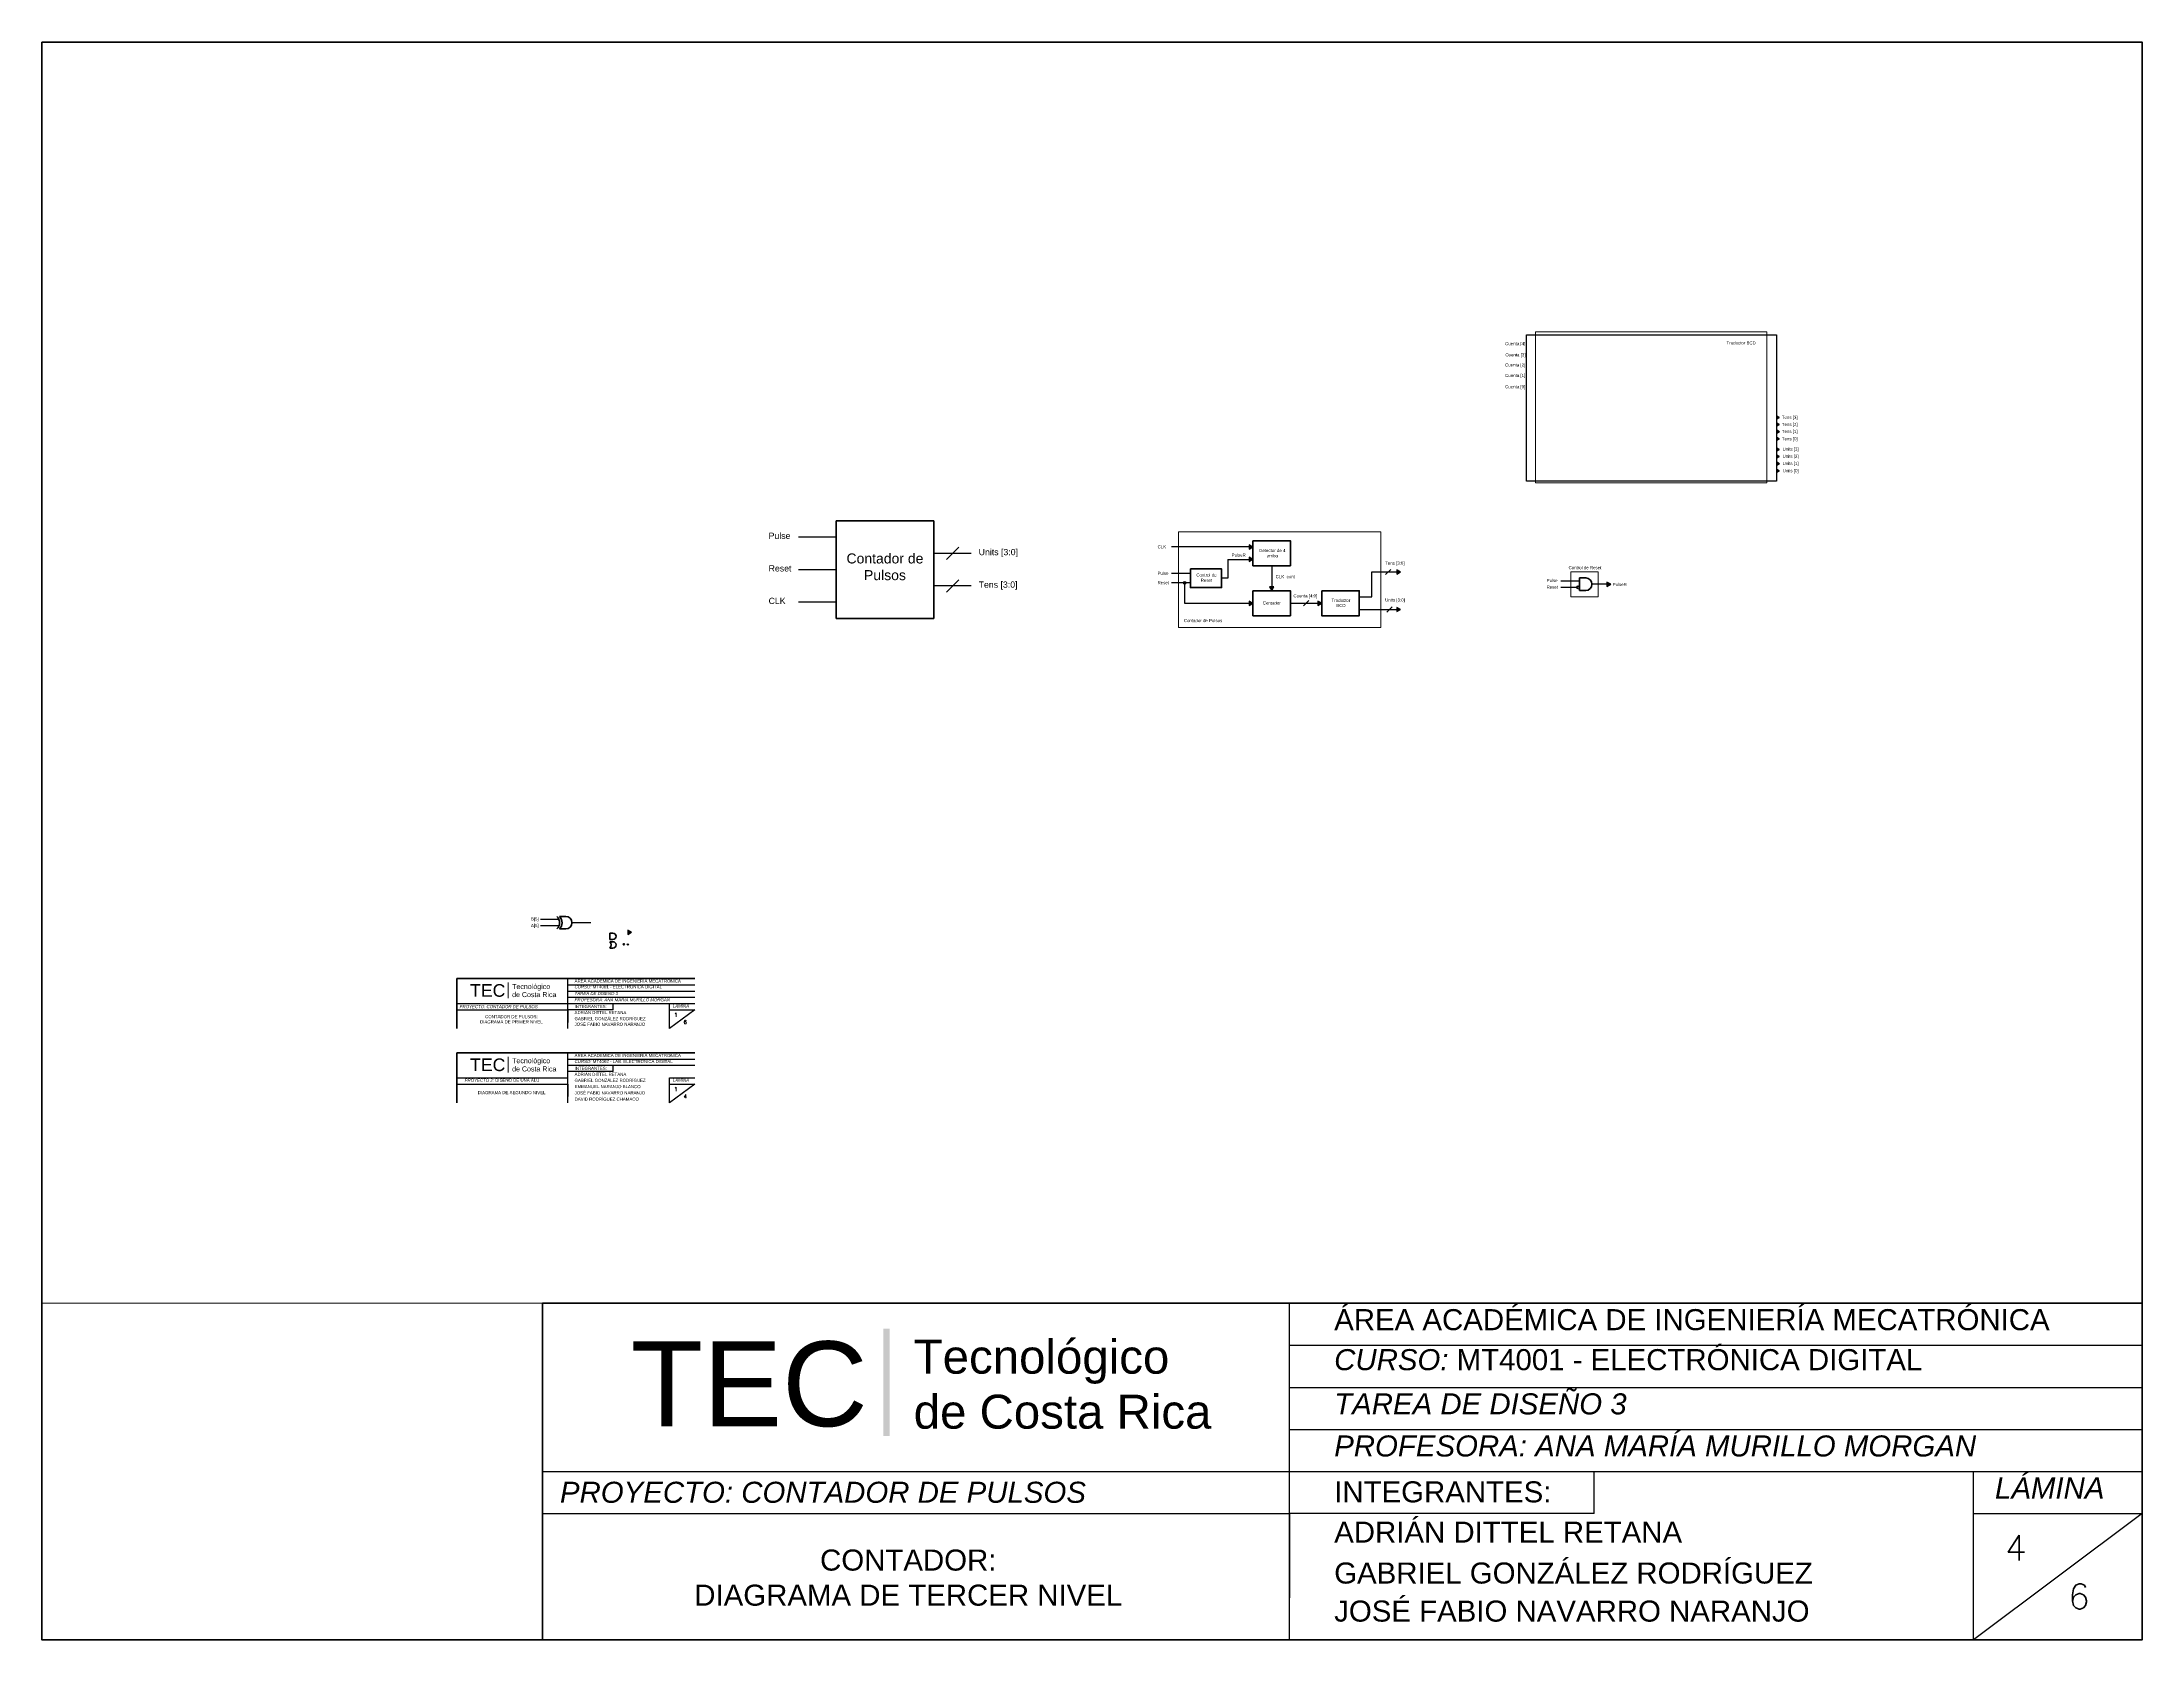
# Paper-space layout '3NIVEL-4' of a CAD drawing. Header units: millimetres. Extents: x 7 to 257, y 6 to 195.
# The model-space entities are those that its viewports show. They can reach past a viewport. Long polylines and large blocks are cut down to what shows.
import ezdxf

# ---------------------------------------------------------------- set-up
doc = ezdxf.new("R2010")
doc.units = ezdxf.units.MM
doc.linetypes.add('ACAD_ISO02W100', pattern=[15, 12, -3])
for name, color, linetype, lineweight in [('Cables', 7, 'Continuous', 30), ('Componentes', 7, 'Continuous', 40), ('Contorno', 7, 'Continuous', 40), ('Cuadro_dashed', 7, 'ACAD_ISO02W100', 20), ('Modulos', 7, 'Continuous', 40), ('MView', 7, 'Continuous', 5)]:
    doc.layers.add(name, color=color, linetype=linetype, lineweight=lineweight)
doc.layers.add('Texto', color=7, linetype='Continuous')
doc.styles.add('PDF Arial', font='arial.ttf')
doc.styles.add('Rotulado', font='arial.ttf', dxfattribs={"height": 10})
doc.styles.add('s1', font='romans.shx')
picture_1 = doc.add_image_def('image1.png', size_in_pixel=(944, 553))

msp = doc.modelspace()

# ---------------------------------------------------------------- hatches: boundary and pattern name
at = {"layer": 'Cables'}
h = msp.add_hatch(color=256, dxfattribs=at)
h.dxf.hatch_style = 1
h.paths.add_polyline_path([(842.9, 552.1), (840.5, 553.5), (840.5, 550.7)])
h = msp.add_hatch(color=256, dxfattribs=at)
h.dxf.hatch_style = 1
h.paths.add_polyline_path([(842.9, 546.4), (840.5, 547.8), (840.5, 545)])
h = msp.add_hatch(color=256, dxfattribs=at)
h.dxf.hatch_style = 1
h.paths.add_polyline_path([(842.9, 540.7), (840.5, 542.1), (840.5, 539.3)])
h = msp.add_hatch(color=256, dxfattribs=at)
h.dxf.hatch_style = 1
h.paths.add_polyline_path([(842.9, 535), (840.5, 536.4), (840.5, 533.6)])
h = msp.add_hatch(color=256, dxfattribs=at)
h.dxf.hatch_style = 1
h.paths.add_polyline_path([(842.9, 526.6), (840.5, 527.9), (840.5, 525.2)])
h = msp.add_hatch(color=256, dxfattribs=at)
h.dxf.hatch_style = 1
h.paths.add_polyline_path([(842.9, 520.9), (840.5, 522.3), (840.5, 519.5)])
h = msp.add_hatch(color=256, dxfattribs=at)
h.dxf.hatch_style = 1
h.paths.add_polyline_path([(842.9, 515.1), (840.5, 516.5), (840.5, 513.8)])
h = msp.add_hatch(color=256, dxfattribs=at)
h.dxf.hatch_style = 1
h.paths.add_polyline_path([(842.9, 509.4), (840.5, 510.8), (840.5, 508)])
h = msp.add_hatch(color=256, dxfattribs=at)
h.dxf.hatch_style = 1
h.paths.add_polyline_path([(422, 448.6), (419, 450.3), (419, 446.9)])
h = msp.add_hatch(color=256, dxfattribs=at)
h.dxf.hatch_style = 1
h.paths.add_polyline_path([(422, 438.6), (419, 440.3), (419, 436.9)])
h = msp.add_hatch(color=256, dxfattribs=at)
h.dxf.hatch_style = 1
edge = h.paths.add_edge_path()
edge.add_arc((367.4, 419.9), 1, 0, 360)
h = msp.add_hatch(color=256, dxfattribs=at)
h.dxf.hatch_style = 1
h.paths.add_polyline_path([(540, 428.6), (537, 430.3), (537, 426.9)])
h = msp.add_hatch(color=256, dxfattribs=at)
h.dxf.hatch_style = 1
h.paths.add_polyline_path([(708, 418.8), (705, 420.5), (705, 417)])
h = msp.add_hatch(color=256, dxfattribs=at)
h.dxf.hatch_style = 1
h.paths.add_polyline_path([(422, 403.6), (419, 405.3), (419, 401.9)])
h = msp.add_hatch(color=256, dxfattribs=at)
h.dxf.hatch_style = 1
h.paths.add_polyline_path([(437, 413.6), (438.7, 416.6), (435.3, 416.6)])
h = msp.add_hatch(color=256, dxfattribs=at)
h.dxf.hatch_style = 1
h.paths.add_polyline_path([(477, 403.6), (474, 405.3), (474, 401.9)])
h = msp.add_hatch(color=256, dxfattribs=at)
h.dxf.hatch_style = 1
h.paths.add_polyline_path([(540, 398.6), (537, 400.3), (537, 396.9)])
h = msp.add_hatch(color=256, dxfattribs=at)
h.dxf.hatch_style = 1
h.paths.add_polyline_path([(-74.6, 140.7), (-77.6, 142.4), (-77.6, 138.9)])
h = msp.add_hatch(color=256, dxfattribs=at)
h.dxf.hatch_style = 1
h.paths.add_polyline_path([(-77.1, 131, 1), (-78.1, 131, 1)])

# ---------------------------------------------------------------- linework, layer by layer
for p, q in [((-125.5, 63.7), (-125.5, 103.7)), ((-125.5, 98.7), (-24.2, 98.7)), ((-125.5, 93.7), (-24.2, 93.7)), ((-125.5, 88.7), (-24.2, 88.7)), ((-214.2, 83.7), (-125.5, 83.7)), ((-214.2, 78.7), (-125.5, 78.7)), ((-125.5, 83.7), (-24.2, 83.7)), ((-125.5, 78.7), (-125.5, 73.7)), ((-89.3, 78.7), (-125.5, 78.7)), ((-125.5, 73.7), (-125.5, 68.7)), ((-44.2, 83.7), (-24.2, 83.7)), ((-44.2, 63.7), (-44.2, 83.7)), ((-44.2, 78.7), (-24.2, 78.7)), ((-24.2, 78.7), (-44.2, 63.7)), ((-125.5, 4.4), (-125.5, 44.4)), ((-125.5, 39.4), (-24.2, 39.4)), ((-125.5, 34.4), (-24.2, 34.4)), ((-214.2, 24.4), (-125.5, 24.4)), ((-214.2, 19.4), (-125.5, 19.4)), ((-89.3, 29.4), (-125.5, 29.4)), ((-125.5, 19.4), (-125.5, 14.4)), ((-44.2, 24.4), (-24.2, 24.4)), ((-44.2, 4.4), (-44.2, 24.4)), ((-44.2, 19.4), (-24.2, 19.4)), ((-24.2, 19.4), (-44.2, 4.4)), ((-125.5, 14.4), (-125.5, 9.4))]:
    msp.add_line(p, q)
at = {"color": 7}
for p, q in [((-89.3, 78.7), (-89.3, 83.7)), ((-89.3, 29.4), (-89.3, 34.4))]:
    msp.add_line(p, q, dxfattribs=at)
at = {"color": 251, "true_color": 0x4b4b4b, "transparency": 33554559}
for points in [[(-173, 100.7), (-173.7, 100.7), (-173, 87.9)], [(-173.7, 100.7), (-173, 87.9), (-173.7, 87.9)], [(-173, 41.3), (-173.7, 41.3), (-173, 28.6)], [(-173.7, 41.3), (-173, 28.6), (-173.7, 28.6)]]:
    msp.add_solid(points, dxfattribs=at)
at = {"layer": 'Cables', "color": 7}
for p, q in [((88.9, 456.4), (58.9, 456.4)), ((88.9, 469.4), (88.9, 443.4)), ((166.9, 469.4), (166.9, 449.9)), ((88.9, 443.4), (88.9, 417.4)), ((166.9, 449.9), (166.9, 430.4)), ((196.9, 443.4), (166.9, 443.4)), ((177, 438.5), (186.9, 448.4)), ((88.9, 430.4), (58.9, 430.4)), ((166.9, 430.4), (166.9, 410.9)), ((177, 412.5), (186.9, 422.4)), ((88.9, 404.4), (58.9, 404.4)), ((88.9, 417.4), (88.9, 391.4)), ((196.9, 417.4), (166.9, 417.4)), ((166.9, 410.9), (166.9, 391.4)), ((-132.7, 150.8), (-147.3, 150.8)), ((-132.7, 145.8), (-147.3, 145.8))]:
    msp.add_line(p, q, dxfattribs=at)
at = {"layer": 'Cables'}
for p, q in [((422, 448.6), (357, 448.6)), ((402, 438.6), (422, 438.6)), ((402, 438.6), (402, 423.6)), ((372, 427.4), (357, 427.4)), ((372, 419.9), (357, 419.9)), ((367.4, 419.9), (367.4, 403.6)), ((372, 431.1), (372, 423.6)), ((372, 423.6), (372, 416.1)), ((402, 423.6), (397, 423.6)), ((437, 433.6), (437, 413.6)), ((517, 408.6), (517, 428.6)), ((517, 428.6), (537, 428.6)), ((528, 426.5), (532.2, 430.7)), ((683, 421.3), (668, 421.3)), ((367.4, 403.6), (422, 403.6)), ((452, 403.6), (477, 403.6)), ((462.4, 401.5), (466.6, 405.7)), ((507, 413.6), (507, 403.6)), ((507, 408.6), (517, 408.6)), ((507, 403.6), (507, 393.6)), ((681, 416.3), (668, 416.3)), ((708, 418.8), (693, 418.8)), ((507, 398.6), (537, 398.6)), ((529.1, 396.5), (533.3, 400.7)), ((-107.3, 148.3), (-122.3, 148.3))]:
    msp.add_line(p, q, dxfattribs=at)
at = {"layer": 'Cables', "color": 7}
for points in [[(842.9, 552.1), (840.5, 553.5), (840.5, 550.7)], [(842.9, 546.4), (840.5, 547.8), (840.5, 545)], [(842.9, 540.7), (840.5, 542.1), (840.5, 539.3)], [(842.9, 535), (840.5, 536.4), (840.5, 533.6)], [(842.9, 526.6), (840.5, 527.9), (840.5, 525.2)], [(842.9, 520.9), (840.5, 522.3), (840.5, 519.5)], [(842.9, 515.1), (840.5, 516.5), (840.5, 513.8)], [(842.9, 509.4), (840.5, 510.8), (840.5, 508)], [(422, 448.6), (419, 450.3), (419, 446.9)], [(422, 438.6), (419, 440.3), (419, 436.9)], [(540, 428.6), (537, 430.3), (537, 426.9)], [(708, 418.8), (705, 420.5), (705, 417)], [(422, 403.6), (419, 405.3), (419, 401.9)], [(437, 413.6), (438.7, 416.6), (435.3, 416.6)], [(477, 403.6), (474, 405.3), (474, 401.9)], [(540, 398.6), (537, 400.3), (537, 396.9)], [(-74.6, 140.7), (-77.6, 142.4), (-77.6, 138.9)]]:
    msp.add_lwpolyline(points, close=True, dxfattribs=at)
at = {"layer": 'Cables'}
for centre, radius in [((367.4, 419.9), 1), ((-77.6, 131), 0.5)]:
    msp.add_circle(centre, radius, dxfattribs=at)
at = {"layer": 'Componentes'}
for p, q in [((683, 423.8), (683, 413.8)), ((683, 423.8), (688, 423.8)), ((683, 423.8), (683, 418.8)), ((683, 418.8), (683, 413.8)), ((683, 413.8), (688, 413.8))]:
    msp.add_line(p, q, dxfattribs=at)
at = {"layer": 'Componentes', "color": 7}
for p, q in [((683, 418.8), (683, 423.8)), ((683, 413.8), (683, 418.8))]:
    msp.add_line(p, q, dxfattribs=at)
at = {"layer": 'Componentes'}
msp.add_circle((682, 416.3), 1, dxfattribs=at)
msp.add_arc((688, 418.8), 5, 270, 90, dxfattribs=at)
at = {"layer": 'Contorno'}
for p, q in [((-132.3, 153.3), (-127.3, 153.3)), ((-132.3, 143.3), (-127.3, 143.3)), ((-92, 140), (-92, 135)), ((-92, 140), (-89.5, 140)), ((-92, 135), (-89.5, 135)), ((-92, 133.1), (-89.5, 133.1)), ((-92, 128.1), (-89.5, 128.1)), ((-214.2, 103.7), (-214.2, 63.7)), ((-214.2, 103.7), (-24.2, 103.7)), ((-214.2, 44.4), (-214.2, 4.4)), ((-214.2, 44.4), (-24.2, 44.4))]:
    msp.add_line(p, q, dxfattribs=at)
msp.add_circle((-80.8, 131), 0.5, dxfattribs=at)
for centre, radius, start, end in [((-139.3, 148.3), 7.07, 315, 45), ((-137.3, 148.3), 7.07, 315, 45), ((-127.3, 148.3), 5, 270, 90), ((-89.5, 137.5), 2.5, 270, 90), ((-94.5, 130.6), 3.54, 315, 45), ((-89.5, 130.6), 2.5, 270, 90)]:
    msp.add_arc(centre, radius, start, end, dxfattribs=at)
at = {"layer": 'Cuadro_dashed'}
for points in [[(648, 620.5), (832.9, 620.5), (832.9, 499.7), (648, 499.7)], [(362.5, 460.6), (524.3, 460.6), (524.3, 384.3), (362.5, 384.3)], [(676, 428.8), (698, 428.8), (698, 408.8), (676, 408.8)]]:
    msp.add_lwpolyline(points, close=True, dxfattribs=at)
at = {"layer": 'Modulos', "color": 7}
for p, q in [((88.9, 469.4), (88.9, 391.4)), ((88.9, 469.4), (166.9, 469.4)), ((166.9, 391.4), (166.9, 469.4)), ((88.9, 391.4), (166.9, 391.4))]:
    msp.add_line(p, q, dxfattribs=at)
at = {"layer": 'Modulos'}
for p, q in [((422, 453.6), (422, 443.6)), ((422, 443.6), (422, 433.6))]:
    msp.add_line(p, q, dxfattribs=at)
for points in [[(422, 453.6), (452, 453.6), (452, 433.6), (422, 433.6)], [(372, 431.1), (397, 431.1), (397, 416.1), (372, 416.1)], [(422, 413.6), (452, 413.6), (452, 393.6), (422, 393.6)], [(477, 413.6), (507, 413.6), (507, 393.6), (477, 393.6)]]:
    msp.add_lwpolyline(points, close=True, dxfattribs=at)

# ---------------------------------------------------------------- texts
at = {"color": 250, "true_color": 0x1c1c1c, "attachment_point": 7, "style": 'PDF Arial'}
for s, insert, char_height in [('TEC', (-203.7, 89), 10.08), ('Tecnológico', (-170.1, 94.1), 4.031), ('de Costa Rica', (-170.1, 88.8), 4.031), ('TEC', (-203.7, 29.6), 10.08), ('Tecnológico', (-170.1, 34.8), 4.031), ('de Costa Rica', (-170.1, 29.4), 4.031)]:
    msp.add_mtext(s, dxfattribs=dict(at, insert=insert, char_height=char_height))
at = {"layer": 'Texto', "color": 7, "attachment_point": 1, "style": 'Rotulado'}
for s, width, heights, insert, char_height in [('Cuenta [4]', 16.49, [3.96], (623.6, 612.3), 2.5), ('Traductor BCD', 24.997, [4.02], (800.6, 612.9), 2.5), ('Cuenta [2]', 16.49, [3.96], (623.6, 595.3), 2.5), ('Cuenta [3]', 16.49, [3.96], (623.8, 603.4), 2.5), ('Cuenta [1]', 16.49, [3.96], (623.6, 586.9), 2.5), ('Cuenta [0]', 16.49, [3.96], (623.6, 577.9), 2.5), ('Tens [3]', 19.686, [4.02], (844.8, 553.4), 2.5), ('Tens [2]', 19.686, [4.02], (844.8, 547.7), 2.5), ('Tens [1]', 19.686, [4.02], (844.8, 542.1), 2.5), ('Tens [0]', 19.686, [4.02], (844.8, 536.3), 2.5), ('Units [3]', 19.686, [4.02], (845.4, 528), 2.5), ('Units [2]', 19.686, [4.02], (845.4, 522.3), 2.5), ('Units [1]', 19.686, [4.02], (845.4, 516.5), 2.5), ('Units [0]', 19.686, [4.02], (845.4, 510.8), 2.5), ('Pulse', 23.14, [9.56], (34.9, 460), 5), ('\\pxqc;Contador de Pulsos', 78, [53.2], (88.9, 443.4), 8), ('Units [3:0]', 33.577, [9.84], (202.8, 447), 5), ('CLK', 6.973, [3.13], (345.8, 450), 2.5), ('PulseR', 6.973, [3.13], (405, 443.4), 2.5), ('\\pxqc;Detector de 4 arriba', 20.986, [6.79], (427, 447), 2.5), ('Tens [3:0]', 19.686, [4.02], (527.7, 436.9), 2.5), ('Reset', 23.14, [9.56], (34.9, 434), 5), ('Tens [3:0]', 33.852, [10.4], (202.8, 421), 5), ('Pulse', 6.973, [3.13], (345.8, 428.8), 2.5), ('Reset', 6.973, [3.13], (345.8, 421.3), 2.5), ('\\pxqc;Control de Reset', 21.117, [9.3], (374.3, 427.4), 2.5), ('CLK_cont', 6.973, [3.13], (440.2, 426.1), 2.5), ('Pulse', 6.973, [3.13], (656.8, 423), 2.5), ('Control de Reset', 28.547, [2.48], (674.3, 433.3), 2.5), ('PulseR', 6.973, [3.13], (709.6, 419.8), 2.5), ('CLK', 20.958, [9.79], (34.9, 408), 5), ('\\pxqc;Contador', 21.117, [2.99], (426.5, 405.1), 2.5), ('Cuenta [4:0]', 19.686, [4.02], (454.4, 410.8), 2.5), ('\\pxqc;Traductor BCD', 21.117, [9.3], (481.8, 407.2), 2.5), ('Units [3:0]', 19.686, [4.02], (527.7, 407.5), 2.5), ('Reset', 6.973, [3.13], (656.8, 417.7), 2.5), ('Contador de Pulsos', 32.459, [3.49], (366.8, 391), 2.5), ('B[5]', 6.973, [3.13], (-155.1, 152.6), 2.5), ('A[5]', 6.973, [3.13], (-155.1, 147.3), 2.5)]:
    msp.add_mtext_dynamic_manual_height_columns(s, width=width, gutter_width=50, heights=heights, dxfattribs=dict(at, insert=insert, char_height=char_height))
at = {"layer": 'Texto', "attachment_point": 1, "style": 's1'}
for s, insert, char_height, width in [('{\\fArial|b0|i0|c0|p34;ÁREA ACADÉMICA DE INGENIERÍA MECATRÓNICA}', (-120.2, 103), 2.5, 84.821), ('{\\fArial|b0|i1|c0|p34;CURSO: \\fArial|b0|i0|c0|p34;MT4001 - ELECTRÓNICA DIGITAL}', (-120.2, 98.3), 2.5, 78.812), ('{\\fArial|b0|i1|c0|p34;PROFESORA: ANA MARÍA MURILLO MORGAN}', (-120.2, 88), 2.5, 78.812), ('{\\fArial|b0|i1|c0|p34;TAREA DE DISEÑO 3}', (-120.2, 93), 2.5, 78.812), ('{\\fArial|b0|i1|c0|p34;PROYECTO: CONTADOR DE PULSOS}', (-212.1, 82.5), 2.5, 91.306), ('\\pxqc;{\\fArial|b0|i0|c0|p34;CONTADOR DE PULSOS: \\PDIAGRAMA DE PRIMER NIVEL}', (-202.7, 74.5), 2.5, 63.992), ('{\\fArial|b0|i0|c0|p34;ADRIÁN DITTEL RETANA}', (-120.2, 77.8), 2.5, 59.894), ('{\\fArial|b0|i0|c0|p34;JOSÉ FABIO NAVARRO NARANJO}', (-120.2, 68.4), 2.5, 59.894), ('{\\fArial|b0|i0|c0|p34;GABRIEL GONZÁLEZ RODRÍGUEZ}', (-120.2, 72.9), 2.5, 59.894), ('{\\fArial|b0|i0|c0|p34;INTEGRANTES:}', (-120.2, 82.6), 2.5, 28.169), ('{\\fArial|b0|i1|c0|p34;LÁMINA}', (-41.7, 83), 2.5, 19.083), ('1', (-40.5, 76.2), 3, 7.437), ('6', (-33, 70.4), 3, 9.541), ('{\\fArial|b0|i0|c0|p34;ÁREA ACADÉMICA DE INGENIERÍA MECATRÓNICA}', (-120.2, 43.5), 2.5, 84.821), ('{\\fArial|b0|i1|c0|p34;CURSO: \\fArial|b0|i0|c0|p34;MT4002 - LAB. ELECTRÓNICA DIGITAL}', (-120.2, 38.7), 2.5, 78.812), ('{\\fArial|b0|i1|c0|p34;PROYECTO 2: \\fArial|b0|i0|c0|p34;DISEÑO DE UNA ALU}', (-208.1, 23.7), 2.5, 79.434), ('{\\fArial|b0|i0|c0|p34;ADRIÁN DITTEL RETANA}', (-120.2, 28.4), 2.5, 59.894), ('{\\fArial|b0|i0|c0|p34;GABRIEL GONZÁLEZ RODRÍGUEZ}', (-120.2, 23.6), 2.5, 59.894), ('{\\fArial|b0|i0|c0|p34;EMMANUEL NARANJO BLANCO}', (-120.2, 18.6), 2.5, 59.894), ('{\\fArial|b0|i0|c0|p34;INTEGRANTES:}', (-120.2, 33.2), 2.5, 28.169), ('{\\fArial|b0|i1|c0|p34;LÁMINA}', (-41.7, 23.7), 2.5, 19.083), ('1', (-40.5, 16.8), 3, 7.437), ('\\pxqc;{\\fArial|b0|i0|c0|p34;DIAGRAMA DE SEGUNDO NIVEL}', (-202.5, 13.8), 2.5, 63.992), ('{\\fArial|b0|i0|c0|p34;JOSÉ FABIO NAVARRO NARANJO}', (-120.2, 13.6), 2.5, 59.894), ('{\\fArial|b0|i0|c0|p34;DAVID RODRÍGUEZ CHAMACO}', (-120.2, 8.6), 2.5, 59.894), ('4', (-33, 11), 3, 9.541)]:
    msp.add_mtext(s, dxfattribs=dict(at, insert=insert, char_height=char_height, width=width))

# ---------------------------------------------------------------- pictures from other files: only their frames are drawn
at = {"layer": 'Cables', "color": 7, "true_color": 0xffffff}
image = msp.add_image(picture_1, insert=(640.6, 501.1), size_in_units=(199.8, 117.1), dxfattribs=at)
image.dxf.flags = 7

psp = doc.layouts.new('3NIVEL-4')

# ---------------------------------------------------------------- linework, layer by layer
for p, q in [((155.44, 5.7), (155.44, 45.7)), ((155.44, 40.7), (256.72, 40.7)), ((155.44, 35.7), (256.72, 35.7)), ((155.44, 30.7), (256.72, 30.7)), ((66.72, 25.7), (155.44, 25.7)), ((155.44, 25.7), (256.72, 25.7)), ((236.72, 25.7), (256.72, 25.7)), ((236.72, 5.7), (236.72, 25.7)), ((66.72, 20.7), (155.44, 20.7)), ((155.44, 20.7), (155.44, 15.7)), ((191.64, 20.7), (155.44, 20.7)), ((236.72, 20.7), (256.72, 20.7)), ((256.72, 20.7), (236.72, 5.7)), ((155.44, 15.7), (155.44, 10.7))]:
    psp.add_line(p, q)
at = {"color": 7}
psp.add_line((191.64, 20.7), (191.64, 25.7), dxfattribs=at)
at = {"color": 251, "true_color": 0x4b4b4b, "transparency": 33554559}
for points in [[(107.95, 42.67), (107.22, 42.67), (107.95, 29.92)], [(107.22, 42.67), (107.95, 29.92), (107.22, 29.92)]]:
    psp.add_solid(points, dxfattribs=at)
at = {"layer": 'Contorno'}
for q in [(66.72, 5.7), (256.72, 45.7)]:
    psp.add_line((66.72, 45.7), q, dxfattribs=at)
psp.add_lwpolyline([(7.26, 195.47), (256.72, 195.47), (256.72, 5.7), (7.26, 5.7)], close=True, dxfattribs=at)

# ---------------------------------------------------------------- texts
at = {"color": 250, "true_color": 0x1c1c1c, "attachment_point": 7, "style": 'PDF Arial'}
for s, insert, char_height in [('TEC', (77.19, 30.94), 10.079), ('Tecnológico', (110.81, 36.11), 4.0315), ('de Costa Rica', (110.81, 30.74), 4.0315)]:
    psp.add_mtext(s, dxfattribs=dict(at, insert=insert, char_height=char_height))
at = {"layer": 'Texto', "attachment_point": 1, "style": 's1'}
for s, insert, char_height, width in [('{\\fArial|b0|i0|c0|p34;ÁREA ACADÉMICA DE INGENIERÍA MECATRÓNICA}', (160.76, 44.99), 2.5, 84.8209), ('{\\fArial|b0|i1|c0|p34;CURSO: \\fArial|b0|i0|c0|p34;MT4001 - ELECTRÓNICA DIGITAL}', (160.76, 40.24), 2.5, 78.8124), ('{\\fArial|b0|i1|c0|p34;TAREA DE DISEÑO 3}', (160.76, 34.99), 2.5, 78.8124), ('{\\fArial|b0|i1|c0|p34;PROFESORA: ANA MARÍA MURILLO MORGAN}', (160.76, 29.99), 2.5, 78.8124), ('{\\fArial|b0|i1|c0|p34;LÁMINA}', (239.25, 25), 2.5, 19.0829), ('{\\fArial|b0|i1|c0|p34;PROYECTO: CONTADOR DE PULSOS}', (68.79, 24.49), 2.5, 91.3061), ('{\\fArial|b0|i0|c0|p34;INTEGRANTES:}', (160.76, 24.54), 2.5, 28.1694), ('{\\fArial|b0|i0|c0|p34;ADRIÁN DITTEL RETANA}', (160.76, 19.76), 2.5, 59.8937), ('4', (240.45, 18.14), 3, 7.4367), ('\\pxqc;{\\fArial|b0|i0|c0|p34;CONTADOR:\\PDIAGRAMA DE TERCER NIVEL}', (78.17, 16.44), 2.5, 63.9917), ('{\\fArial|b0|i0|c0|p34;GABRIEL GONZÁLEZ RODRÍGUEZ}', (160.76, 14.9), 2.5, 59.8937), ('{\\fArial|b0|i0|c0|p34;JOSÉ FABIO NAVARRO NARANJO}', (160.76, 10.38), 2.5, 59.8937), ('6', (247.95, 12.36), 3, 9.5415)]:
    psp.add_mtext(s, dxfattribs=dict(at, insert=insert, char_height=char_height, width=width))

# ---------------------------------------------------------------- viewports
at = {"layer": 'MView'}
psp.add_viewport(center=(131.99, 120.59), size=(249.45, 149.7761), view_center_point=(293.38, 348.22), view_height=1007.8271, dxfattribs=at)

doc.saveas('drawing.dxf')
